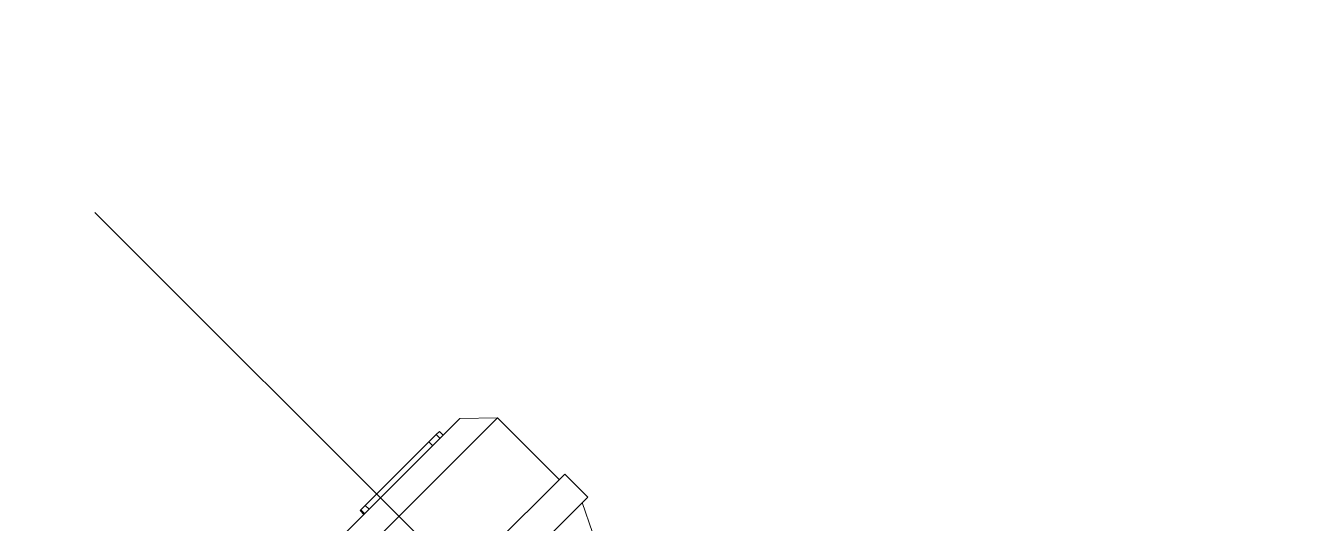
# Model space of a CAD drawing. Extents: x 820 to 5791, y 1495 to 5010.
# Drawn here: x 3052.87 to 3064.58, y 2177.65 to 2182.22 of the extents above; entities that cross this region are included whole.
import ezdxf

# ---------------------------------------------------------------- set-up
doc = ezdxf.new("R2010")
doc.units = 0
doc.header["$LTSCALE"] = 20
doc.layers.get('0').update_dxf_attribs({"linetype": 'CONTINUOUS', "lineweight": 15})
doc.layers.add('_00_TT_PLASTER INTERIOR', color=60, linetype='CONTINUOUS', lineweight=0)

# ---------------------------------------------------------------- blocks, each defined once
blk = doc.blocks.new('HGJFG')
at = {"color": 9}
for p, q in [((-1909.479, -3391.44), (-2111.075, -3189.844)), ((-2109.896, -3194.248), (-2107.379, -3191.73)), ((-2107.725, -3191.737), (-2107.379, -3191.73)), ((-2107.379, -3191.73), (-2106.813, -3192.296)), ((-2109.889, -3193.901), (-2107.725, -3191.737)), ((-2108.009, -3191.951), (-2108.593, -3192.535)), ((-2108.009, -3191.951), (-2107.942, -3191.884)), ((-2108.009, -3191.951), (-2107.974, -3191.987)), ((-2107.942, -3191.884), (-2107.913, -3191.855)), ((-2107.942, -3191.884), (-2107.907, -3191.919)), ((-2107.913, -3191.855), (-2107.878, -3191.89)), ((-2109.38, -3194.863), (-2106.763, -3192.247)), ((-2106.763, -3192.247), (-2106.551, -3192.459)), ((-2109.168, -3195.075), (-2106.551, -3192.459)), ((-2108.634, -3192.575), (-2108.593, -3192.535)), ((-2108.593, -3192.535), (-2108.558, -3192.57)), ((-2106.509, -3192.784), (-2106.601, -3192.508)), ((-2108.641, -3192.583), (-2108.634, -3192.575)), ((-2108.641, -3192.583), (-2108.606, -3192.618)), ((-2108.634, -3192.575), (-2108.598, -3192.611))]:
    blk.add_line(p, q, dxfattribs=at)
for radius in [128.8, 125, 125]:
    blk.add_circle((-2010.277, -3290.642), radius, dxfattribs=at)
at = {"color": 9, "ltscale": 0.5}
for radius in [128, 128, 125]:
    blk.add_circle((-2010.277, -3290.642), radius, dxfattribs=at)

msp = doc.modelspace()

# ---------------------------------------------------------------- block references
at = {"layer": '_00_TT_PLASTER INTERIOR'}
msp.add_blockref('HGJFG', (5164.587, 5370.35), dxfattribs=at)

doc.saveas('drawing.dxf')
